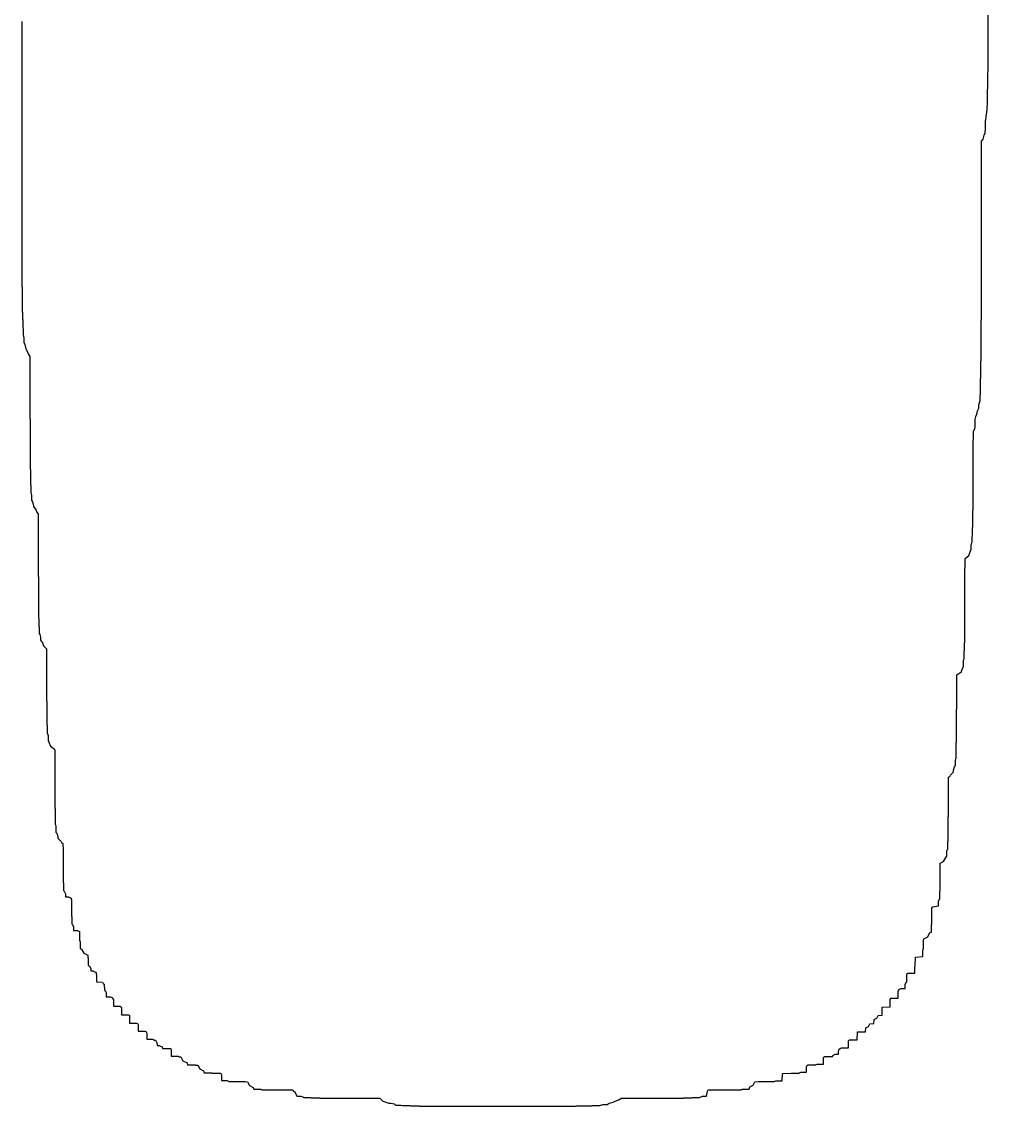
# Model space of a CAD drawing. Header units: metres. Extents: x 2 to 119, y 1 to 263.
# Drawn here: x 2 to 118.8, y 1 to 132 of the extents above; entities that cross this region are included whole.
import ezdxf

# ---------------------------------------------------------------- set-up
doc = ezdxf.new("R2010")
doc.units = ezdxf.units.M

msp = doc.modelspace()

# ---------------------------------------------------------------- linework, layer by layer
for p, q in [((118.806, 129), (118.806, 138)), ((2.0161, 131.016), (2.01602, 131)), ((2.01602, 131), (2.01602, 130)), ((2.01619, 132), (2.0161, 131.984)), ((2.0161, 131.984), (2.0161, 131.016)), ((2.01602, 130), (2.01613, 129.984)), ((2.01613, 129.984), (2.01613, 129.016)), ((2.01613, 129.016), (2.01625, 129)), ((2.01625, 129), (2.01625, 128)), ((118.804, 128.804), (118.806, 129)), ((118.804, 128.196), (118.804, 128.804)), ((2.01625, 128), (2.0163, 127.984)), ((2.0163, 127.984), (2.0163, 127.016)), ((118.779, 127), (118.79, 127.21)), ((118.79, 127.79), (118.801, 128)), ((118.79, 127.21), (118.79, 127.79)), ((118.801, 128), (118.804, 128.196)), ((2.0163, 127.016), (2.01636, 127)), ((2.01636, 127), (2.01646, 126.984)), ((2.01646, 126.984), (2.01646, 126.016)), ((2.01646, 126.016), (2.01657, 126)), ((2.01657, 126), (2.01646, 125.984)), ((2.01646, 125.984), (2.01646, 125.016)), ((118.762, 125.762), (118.779, 126)), ((118.762, 125.238), (118.762, 125.762)), ((118.779, 126), (118.779, 127)), ((2.01646, 125.016), (2.01636, 125)), ((2.01636, 125), (2.01645, 124.984)), ((2.01645, 124.984), (2.01645, 124.016)), ((118.742, 125), (118.762, 125.238)), ((118.742, 124), (118.742, 125)), ((2.01653, 124), (2.01639, 123.984)), ((2.01639, 123.984), (2.01639, 123.016)), ((2.01645, 124.016), (2.01653, 124)), ((118.69, 123), (118.718, 123.282)), ((118.718, 123.718), (118.742, 124)), ((118.718, 123.282), (118.718, 123.718)), ((2.01625, 123), (2.01624, 122)), ((2.01624, 122), (2.01639, 121.984)), ((2.01639, 123.016), (2.01625, 123)), ((2.01639, 121.984), (2.01639, 121.016)), ((118.656, 121.656), (118.69, 122)), ((118.69, 122), (118.69, 123)), ((2.01639, 121.016), (2.01653, 121)), ((2.01653, 121), (2.01653, 120)), ((118.557, 120.557), (118.656, 121.344)), ((118.557, 120.443), (118.557, 120.557)), ((118.656, 121.344), (118.656, 121.656)), ((2.01653, 120), (2.01656, 119.983)), ((2.01656, 119.983), (2.01656, 119.017)), ((118.483, 120), (118.557, 120.443)), ((118.483, 119), (118.483, 120)), ((2.01656, 119.017), (2.01659, 119)), ((2.01659, 119), (2.01657, 117)), ((118.18, 117.82), (118.3, 118.3)), ((118.3, 118.3), (118.414, 118.586)), ((118.414, 118.586), (118.483, 119)), ((2.01657, 117), (2.01665, 116.983)), ((2.01665, 116.983), (2.01665, 116.017)), ((117.989, 116.011), (117.996, 116.996)), ((117.996, 117.004), (118, 117.55)), ((117.996, 117), (117.996, 117.004)), ((117.996, 116.996), (117.996, 117)), ((118, 117.55), (118.18, 117.82)), ((2.01665, 116.017), (2.01672, 116)), ((2.01672, 116), (2.01691, 115.983)), ((2.01691, 115.983), (2.01691, 115.017)), ((117.989, 116), (117.989, 116.011)), ((117.989, 115.989), (117.989, 116)), ((117.989, 115.011), (117.989, 115.989)), ((2.01691, 115.017), (2.01707, 115)), ((2.017, 114.017), (2.01694, 114)), ((2.01694, 114), (2.01711, 113.983)), ((2.01707, 115), (2.017, 114.983)), ((2.017, 114.983), (2.017, 114.017)), ((2.01711, 113.983), (2.01711, 113.017)), ((117.989, 114.989), (117.989, 115.011)), ((117.989, 114.011), (117.989, 114.989)), ((117.989, 114), (117.989, 114.011)), ((117.989, 113.989), (117.989, 114)), ((117.989, 113.011), (117.989, 113.989)), ((2.01711, 113.017), (2.01727, 113)), ((2.01727, 113), (2.01738, 112.983)), ((2.01738, 112.983), (2.01738, 112.017)), ((117.988, 112.988), (117.989, 113.011)), ((117.988, 112.012), (117.988, 112.988)), ((2.01738, 112.017), (2.01747, 112)), ((2.01747, 112), (2.01886, 111.981)), ((2.01886, 111.981), (2.01886, 111.019)), ((117.988, 112), (117.988, 112.012)), ((117.988, 111), (117.988, 112)), ((2.01886, 111.019), (2.02046, 111)), ((2.02046, 111), (2.02283, 110.977)), ((2.02283, 110.977), (2.02283, 110.023)), ((2.02283, 110.023), (2.02583, 110)), ((117.988, 110.988), (117.988, 111)), ((117.988, 110.012), (117.988, 110.988)), ((117.988, 109.988), (117.988, 110.012)), ((2.02583, 110), (2.02609, 109.974)), ((2.02609, 109.974), (2.02609, 109.026)), ((2.02609, 109.026), (2.02635, 109)), ((2.02635, 109), (2.02676, 108.973)), ((2.02676, 108.973), (2.02676, 108.027)), ((117.988, 109.012), (117.988, 109.988)), ((117.988, 109), (117.988, 109.012)), ((117.988, 108.988), (117.988, 109)), ((117.988, 108.012), (117.988, 108.988)), ((2.02676, 108.027), (2.02719, 108)), ((2.02719, 108), (2.02745, 107.973)), ((2.02745, 107.973), (2.02745, 107.027)), ((117.988, 107.988), (117.988, 108.012)), ((117.988, 107.012), (117.988, 107.988)), ((2.02745, 107.027), (2.02802, 106.972)), ((2.02802, 106.972), (2.02802, 106.028)), ((117.988, 107), (117.988, 107.012)), ((117.988, 106.988), (117.988, 107)), ((117.988, 106.012), (117.988, 106.988)), ((2.02802, 106.028), (2.02832, 106)), ((2.02832, 106), (2.02931, 105.971)), ((2.02931, 105.971), (2.02931, 105.029)), ((2.02931, 105.029), (2.03038, 105)), ((2.03038, 105), (2.03078, 104.969)), ((2.03078, 104.969), (2.03078, 104.031)), ((117.983, 104.983), (117.985, 105)), ((117.983, 104.017), (117.983, 104.983)), ((117.985, 105), (117.986, 105.014)), ((117.986, 105.986), (117.988, 106)), ((117.986, 105.014), (117.986, 105.986)), ((117.988, 106), (117.988, 106.012)), ((2.03078, 104.031), (2.03117, 104)), ((2.03117, 104), (2.03427, 103.966)), ((2.03427, 103.966), (2.03427, 103.034)), ((117.98, 104), (117.983, 104.017)), ((117.98, 103.98), (117.98, 104)), ((117.98, 103.02), (117.98, 103.98)), ((2.03427, 103.034), (2.03806, 103)), ((2.03806, 103), (2.04205, 102.958)), ((2.04205, 102.958), (2.04205, 102.042)), ((117.979, 102.979), (117.98, 103)), ((117.979, 102.021), (117.979, 102.979)), ((117.98, 103), (117.98, 103.02)), ((2.04205, 102.042), (2.04697, 102)), ((2.04697, 102), (2.04843, 101.952)), ((2.04843, 101.952), (2.04843, 101.048)), ((2.04843, 101.048), (2.04999, 101)), ((2.04999, 101), (2.05254, 100.947)), ((2.05254, 100.947), (2.05254, 100.053)), ((117.978, 101), (117.979, 101.021)), ((117.978, 100.978), (117.978, 101)), ((117.978, 100.022), (117.978, 100.978)), ((117.979, 102), (117.979, 102.021)), ((117.979, 101.979), (117.979, 102)), ((117.979, 101.021), (117.979, 101.979)), ((2.05254, 100.053), (2.05849, 99.9415)), ((2.05849, 99.9415), (2.05849, 99.0585)), ((117.977, 99.9772), (117.978, 100)), ((117.977, 99.0228), (117.977, 99.9772)), ((117.978, 100), (117.978, 100.022)), ((2.05849, 99.0585), (2.062, 99)), ((2.062, 99), (2.06458, 98.9354)), ((2.06458, 98.9354), (2.06458, 98.0646)), ((117.976, 98.9756), (117.977, 99)), ((117.976, 98.0244), (117.976, 98.9756)), ((117.977, 99), (117.977, 99.0228)), ((2.06458, 98.0646), (2.06738, 98)), ((2.06738, 98), (2.07381, 97.9262)), ((2.07381, 97.9262), (2.07381, 97.0738)), ((2.07381, 97.0738), (2.08157, 97)), ((2.08157, 97), (2.10333, 96.8967)), ((117.963, 96.9632), (117.964, 97)), ((117.963, 96.0368), (117.963, 96.9632)), ((117.964, 97), (117.97, 97.0298)), ((117.97, 97.9702), (117.975, 98)), ((117.97, 97.0298), (117.97, 97.9702)), ((117.975, 98), (117.976, 98.0244)), ((2.10333, 96.8967), (2.10333, 96.1033)), ((2.10333, 96.1033), (2.1409, 96)), ((2.1409, 96), (2.155, 95.845)), ((2.155, 95.845), (2.155, 95.155)), ((117.961, 95.9613), (117.962, 96)), ((117.961, 95.0387), (117.961, 95.9613)), ((117.962, 96), (117.963, 96.0368)), ((2.155, 95.155), (2.19374, 94.8062)), ((2.19374, 94.8062), (2.19374, 94.1937)), ((117.959, 94.9587), (117.96, 95)), ((117.959, 94.0413), (117.959, 94.9587)), ((117.96, 95), (117.961, 95.0387)), ((2.19374, 94.1937), (2.22142, 94)), ((2.22142, 94), (2.28181, 93.7182)), ((2.28181, 93.7182), (2.28181, 93.2818)), ((2.28181, 93.2818), (2.3875, 93)), ((2.3875, 93), (2.50999, 92.51)), ((117.95, 92.95), (117.953, 93)), ((117.953, 93), (117.955, 93.0449)), ((117.955, 93.9551), (117.959, 94.0413)), ((117.955, 93.0449), (117.955, 93.9551)), ((2.50999, 92.51), (2.54999, 92.45)), ((2.54999, 92.45), (2.77499, 92)), ((2.77499, 92), (2.81999, 91.82)), ((2.81999, 91.82), (3, 91.55)), ((117.936, 91.9364), (117.947, 92)), ((117.936, 91.0636), (117.936, 91.9364)), ((117.947, 92), (117.95, 92.05)), ((117.95, 92.05), (117.95, 92.95)), ((3, 91.55), (3.00433, 91)), ((3.00433, 91), (3.00449, 90.9955)), ((3.00449, 90.9955), (3.01244, 90.0124)), ((117.916, 90.9156), (117.921, 91)), ((117.916, 90.0844), (117.916, 90.9156)), ((117.921, 91), (117.936, 91.0636)), ((3.01244, 90.0124), (3.01285, 90)), ((3.01285, 90), (3.013, 89.987)), ((3.013, 89.987), (3.013, 89.013)), ((117.89, 89), (117.9, 89.0998)), ((117.9, 89.9002), (117.909, 90)), ((117.9, 89.0998), (117.9, 89.9002)), ((117.909, 90), (117.916, 90.0844)), ((3.013, 89.013), (3.01317, 89)), ((3.01317, 89), (3.01323, 88.9868)), ((3.01323, 88.9868), (3.01323, 88.0132)), ((3.01323, 88.0132), (3.01331, 88)), ((3.01331, 88), (3.01343, 87.9866)), ((3.01343, 87.9866), (3.01343, 87.0134)), ((117.859, 87.8591), (117.871, 88)), ((117.859, 87.1409), (117.859, 87.8591)), ((117.871, 88), (117.881, 88.1189)), ((117.881, 88.8811), (117.89, 89)), ((117.881, 88.1189), (117.881, 88.8811)), ((3.01343, 87.0134), (3.01355, 87)), ((3.01355, 87), (3.01357, 86)), ((117.806, 86.8062), (117.845, 87)), ((117.806, 86.1937), (117.806, 86.8062)), ((117.845, 87), (117.859, 87.1409)), ((3.01357, 86), (3.01566, 85.9843)), ((3.01566, 85.9843), (3.01566, 85.0157)), ((117.483, 85), (117.656, 85.3444)), ((117.656, 85.6555), (117.742, 86)), ((117.656, 85.3444), (117.656, 85.6555)), ((117.742, 86), (117.806, 86.1937)), ((3.01566, 85.0157), (3.01851, 85)), ((3.01851, 85), (3.01994, 84.9801)), ((3.01994, 84.9801), (3.01994, 84.0199)), ((3.01994, 84.0199), (3.02161, 84)), ((3.02161, 84), (3.02205, 83.9779)), ((3.02205, 83.9779), (3.02205, 83.0221)), ((117.225, 84), (117.3, 84.3)), ((117.225, 83), (117.225, 84)), ((117.3, 84.3), (117.414, 84.5857)), ((117.414, 84.5857), (117.483, 85)), ((3.02205, 83.0221), (3.02299, 82.977)), ((3.02299, 82.977), (3.02299, 82.023)), ((116.996, 82.004), (117, 82.55)), ((117, 82.55), (117.18, 82.82)), ((117.18, 82.82), (117.225, 83)), ((3.02299, 82.023), (3.02348, 82)), ((3.02348, 82), (3.02695, 81.973)), ((3.02695, 81.973), (3.02695, 81.0269)), ((116.989, 81.0114), (116.996, 82)), ((116.996, 82), (116.996, 82.004)), ((3.02695, 81.0269), (3.03163, 81)), ((3.03163, 81), (3.03455, 80.9654)), ((3.03455, 80.9654), (3.03455, 80.0345)), ((3.03455, 80.0345), (3.03806, 80)), ((3.03806, 80), (3.03999, 79.96)), ((3.03999, 79.96), (3.03999, 79.04)), ((116.984, 79.984), (116.985, 80)), ((116.984, 79.016), (116.984, 79.984)), ((116.985, 80), (116.987, 80.0132)), ((116.987, 80.9868), (116.988, 81)), ((116.987, 80.0132), (116.987, 80.9868)), ((116.988, 81), (116.989, 81.0114)), ((3.03999, 79.04), (3.04213, 79)), ((3.04213, 79), (3.04784, 78.9521)), ((3.04784, 78.9521), (3.04784, 78.0479)), ((116.983, 79), (116.984, 79.016)), ((116.983, 78.983), (116.983, 79)), ((116.983, 78.017), (116.983, 78.983)), ((3.04784, 78.0479), (3.05534, 78)), ((3.05534, 78), (3.06738, 77.9326)), ((3.06738, 77.9326), (3.06738, 77.0674)), ((116.981, 77.9807), (116.983, 78)), ((116.981, 77.0193), (116.981, 77.9807)), ((116.983, 78), (116.983, 78.017)), ((3.06738, 77.0674), (3.08611, 77)), ((3.08611, 77), (3.09686, 76.9031)), ((3.09686, 76.9031), (3.09686, 76.0969)), ((3.09686, 76.0969), (3.1107, 76)), ((3.1107, 76), (3.13478, 75.8652)), ((116.97, 75.9704), (116.972, 76)), ((116.97, 75.0296), (116.97, 75.9704)), ((116.972, 76), (116.976, 76.0245)), ((116.976, 76.9755), (116.981, 77.0193)), ((116.976, 76.0245), (116.976, 76.9755)), ((3.13478, 75.8652), (3.13478, 75.1348)), ((3.13478, 75.1348), (3.17221, 75)), ((3.17221, 75), (3.22142, 74.7786)), ((3.22142, 74.7786), (3.22142, 74.2214)), ((116.967, 74.9667), (116.969, 75)), ((116.967, 74.0333), (116.967, 74.9667)), ((116.969, 75), (116.97, 75.0296)), ((3.22142, 74.2214), (3.31, 74)), ((3.31, 74), (3.44286, 73.5571)), ((3.44286, 73.5571), (3.44286, 73.4429)), ((3.44286, 73.4429), (3.77499, 73)), ((116.958, 73.9575), (116.964, 74)), ((116.958, 73.0425), (116.958, 73.9575)), ((116.964, 74), (116.967, 74.0333)), ((3.77499, 73), (3.81999, 72.82)), ((3.81999, 72.82), (4, 72.55)), ((4, 72.55), (4.00404, 72.0041)), ((116.94, 72), (116.944, 72.0556)), ((116.944, 72.9444), (116.948, 73)), ((116.944, 72.0556), (116.944, 72.9444)), ((116.948, 73), (116.958, 73.0425)), ((4.00404, 72.0041), (4.0042, 71.9958)), ((4.0042, 71.9958), (4.01166, 71.0117)), ((4.01166, 71.0117), (4.01186, 71)), ((4.01186, 71), (4.01218, 70.9878)), ((4.01218, 70.9878), (4.01218, 70.0122)), ((116.909, 70.9088), (116.926, 71)), ((116.909, 70.0912), (116.909, 70.9088)), ((116.926, 71), (116.934, 71.0663)), ((116.934, 71.9337), (116.94, 72)), ((116.934, 71.0663), (116.934, 71.9337)), ((4.01218, 70.0122), (4.01253, 70)), ((4.01253, 70), (4.01447, 69.9855)), ((4.01447, 69.9855), (4.01447, 69.0145)), ((116.845, 69.845), (116.881, 70)), ((116.845, 69.155), (116.845, 69.845)), ((116.881, 70), (116.909, 70.0912)), ((4.01447, 69.0145), (4.01714, 69)), ((4.01714, 69), (4.0174, 68.9826)), ((4.0174, 68.9826), (4.0174, 68.0174)), ((116.445, 67.5545), (116.718, 68.2818)), ((116.718, 68.7182), (116.779, 69)), ((116.718, 68.2818), (116.718, 68.7182)), ((116.779, 69), (116.845, 69.155)), ((4.0174, 68.0174), (4.01767, 68)), ((4.01767, 68), (4.01807, 67.9819)), ((4.01807, 67.9819), (4.01807, 67.0181)), ((4.01807, 67.0181), (4.01849, 67)), ((4.01849, 67), (4.01945, 66.9805)), ((4.01945, 66.9805), (4.01945, 66.0195)), ((115.989, 66.0114), (115.996, 66.9959)), ((115.996, 67.0038), (116, 67.1833)), ((115.996, 66.9959), (115.996, 67.0038)), ((116, 67.1833), (116.445, 67.5545)), ((4.01945, 66.0195), (4.02052, 66)), ((4.02052, 66), (4.02376, 65.9762)), ((4.02376, 65.9762), (4.02376, 65.0238)), ((115.988, 66), (115.989, 66.0114)), ((115.988, 65.9879), (115.988, 66)), ((115.988, 65.0121), (115.988, 65.9879)), ((4.02376, 65.0238), (4.02821, 65)), ((4.02821, 65), (4.02873, 64.9713)), ((4.02873, 64.9713), (4.02873, 64.0287)), ((115.988, 64.9876), (115.988, 65.0121)), ((115.988, 64.0124), (115.988, 64.9876)), ((4.02873, 64.0287), (4.02928, 64)), ((4.02928, 64), (4.03049, 63.9695)), ((4.03049, 63.9695), (4.03049, 63.0305)), ((4.03049, 63.0305), (4.03181, 63)), ((4.03181, 63), (4.03455, 62.9654)), ((4.03455, 62.9654), (4.03455, 62.0345)), ((115.98, 62.9795), (115.981, 63)), ((115.98, 62.0205), (115.98, 62.9795)), ((115.981, 63), (115.985, 63.0152)), ((115.985, 63.9848), (115.987, 64)), ((115.985, 63.0152), (115.985, 63.9848)), ((115.987, 64), (115.988, 64.0124)), ((4.03455, 62.0345), (4.0378, 62)), ((4.0378, 62), (4.04428, 61.9557)), ((4.04428, 61.9557), (4.04428, 61.0443)), ((115.977, 61.9773), (115.978, 62)), ((115.977, 61.0227), (115.977, 61.9773)), ((115.978, 62), (115.98, 62.0205)), ((4.04428, 61.0443), (4.05344, 61)), ((4.05344, 61), (4.05872, 60.9413)), ((4.05872, 60.9413), (4.05872, 60.0587)), ((115.974, 60.974), (115.976, 61)), ((115.974, 60.026), (115.974, 60.974)), ((115.976, 61), (115.977, 61.0227)), ((4.05872, 60.0587), (4.06516, 60)), ((4.06516, 60), (4.07599, 59.924)), ((4.07599, 59.924), (4.07599, 59.076)), ((4.07599, 59.076), (4.09117, 59)), ((4.09117, 59), (4.12917, 58.8708)), ((115.957, 58.9568), (115.959, 59)), ((115.957, 58.0432), (115.957, 58.9568)), ((115.959, 59), (115.966, 59.0339)), ((115.966, 59.9661), (115.971, 60)), ((115.966, 59.0339), (115.966, 59.9661)), ((115.971, 60), (115.974, 60.026)), ((4.12917, 58.8708), (4.12917, 58.1292)), ((4.12917, 58.1292), (4.22142, 58)), ((4.22142, 58), (4.31, 57.69)), ((4.31, 57.69), (4.31, 57.31)), ((115.95, 57.9504), (115.954, 58)), ((115.95, 57.0496), (115.95, 57.9504)), ((115.954, 58), (115.957, 58.0432)), ((4.31, 57.31), (4.51666, 57)), ((4.51666, 57), (4.6375, 56.6375)), ((4.6375, 56.6375), (5, 56.275)), ((115.932, 56.9318), (115.946, 57)), ((115.932, 56.0682), (115.932, 56.9318)), ((115.946, 57), (115.95, 57.0496)), ((5, 56.275), (5.0043, 56.0043)), ((5.0043, 56.0043), (5.00444, 56)), ((5.00444, 56), (5.0047, 55.9953)), ((5.0047, 55.9953), (5.01303, 55.013)), ((5.01303, 55.013), (5.01381, 55)), ((115.859, 55), (115.888, 55.1118)), ((115.888, 55.8881), (115.907, 56)), ((115.888, 55.1118), (115.888, 55.8881)), ((115.907, 56), (115.932, 56.0682)), ((5.01381, 55), (5.01401, 54.986)), ((5.01401, 54.986), (5.01401, 54.014)), ((5.01401, 54.014), (5.01422, 54)), ((5.01422, 54), (5.01535, 53.9846)), ((5.01535, 53.9846), (5.01535, 53.0154)), ((115.557, 53.5571), (115.818, 54.1823)), ((115.818, 54.8176), (115.859, 55)), ((115.818, 54.1823), (115.818, 54.8176)), ((5.01535, 53.0154), (5.01666, 53)), ((5.01666, 53), (5.01913, 52.9809)), ((5.01913, 52.9809), (5.01913, 52.0191)), ((114.996, 53.0037), (115, 53.11)), ((114.996, 53), (114.996, 53.0037)), ((114.996, 52.9961), (114.996, 53)), ((114.996, 52.0039), (114.996, 52.9961)), ((115, 53.11), (115.367, 53.3667)), ((115.367, 53.3667), (115.557, 53.4429)), ((115.557, 53.4429), (115.557, 53.5571)), ((5.01913, 52.0191), (5.02246, 52)), ((5.02246, 52), (5.02335, 51.9766)), ((5.02335, 51.9766), (5.02335, 51.0233)), ((114.988, 51.0117), (114.996, 51.9958)), ((114.996, 52), (114.996, 52.0039)), ((114.996, 51.9958), (114.996, 52)), ((5.02335, 51.0233), (5.02432, 51)), ((5.02432, 51), (5.02725, 50.9727)), ((5.02725, 50.9727), (5.02725, 50.0273)), ((5.02725, 50.0273), (5.03099, 50)), ((5.03099, 50), (5.03522, 49.9648)), ((5.03522, 49.9648), (5.03522, 49.0352)), ((114.983, 50), (114.986, 50.0144)), ((114.983, 49.9828), (114.983, 50)), ((114.983, 49.0172), (114.983, 49.9828)), ((114.986, 50.9856), (114.987, 51)), ((114.986, 50.0144), (114.986, 50.9856)), ((114.987, 51), (114.988, 51.0117)), ((5.03522, 49.0352), (5.04079, 49)), ((5.04079, 49), (5.04446, 48.9555)), ((5.04446, 48.9555), (5.04446, 48.0445)), ((114.98, 48.9797), (114.982, 49)), ((114.98, 48.0203), (114.98, 48.9797)), ((114.982, 49), (114.983, 49.0172)), ((5.04446, 48.0445), (5.04886, 48)), ((5.04886, 48), (5.06363, 47.9364)), ((5.06363, 47.9364), (5.06363, 47.0636)), ((114.973, 47.9732), (114.976, 48)), ((114.973, 47.0268), (114.973, 47.9732)), ((114.976, 48), (114.98, 48.0203)), ((5.06363, 47.0636), (5.09117, 47)), ((5.09117, 47), (5.11185, 46.8881)), ((5.11185, 46.8881), (5.11185, 46.1118)), ((5.11185, 46.1118), (5.14465, 46)), ((5.14465, 46), (5.19725, 45.8027)), ((114.956, 45.9557), (114.964, 46)), ((114.956, 45.0443), (114.956, 45.9557)), ((114.964, 46), (114.967, 46.033)), ((114.967, 46.967), (114.97, 47)), ((114.967, 46.033), (114.967, 46.967)), ((114.97, 47), (114.973, 47.0268)), ((5.19725, 45.8027), (5.19725, 45.1973)), ((5.19725, 45.1973), (5.31, 45)), ((5.31, 45), (5.50714, 44.5071)), ((114.935, 44.9354), (114.943, 45)), ((114.935, 44.0646), (114.935, 44.9354)), ((114.943, 45), (114.956, 45.0443)), ((5.50714, 44.5071), (6, 44.1375)), ((6, 44.1375), (6.00435, 44)), ((6.00435, 44), (6.00444, 43.9955)), ((6.00444, 43.9955), (6.01231, 43.0123)), ((114.909, 43.9088), (114.926, 44)), ((114.909, 43.0912), (114.909, 43.9088)), ((114.926, 44), (114.935, 44.0646)), ((6.01231, 43.0123), (6.01259, 43)), ((6.01259, 43), (6.01361, 42.9864)), ((6.01361, 42.9864), (6.01361, 42.0136)), ((6.01361, 42.0136), (6.01483, 42)), ((6.01483, 42), (6.01683, 41.9832)), ((6.01683, 41.9832), (6.01683, 41.0168)), ((114.602, 41.6019), (114.732, 42)), ((114.732, 42), (114.835, 42.165)), ((114.835, 42.835), (114.881, 43)), ((114.835, 42.165), (114.835, 42.835)), ((114.881, 43), (114.909, 43.0912)), ((6.01683, 41.0168), (6.01945, 41)), ((6.01945, 41), (6.01999, 40.98)), ((6.01999, 40.98), (6.01999, 40.02)), ((113.989, 40.0112), (114, 40.775)), ((114, 40.775), (114.15, 40.85)), ((114.15, 40.85), (114.225, 41)), ((114.225, 41), (114.602, 41.3981)), ((114.602, 41.3981), (114.602, 41.6019)), ((6.01999, 40.02), (6.02055, 40)), ((6.02055, 40), (6.02435, 39.9756)), ((6.02435, 39.9756), (6.02435, 39.0244)), ((113.988, 40), (113.989, 40.0112)), ((113.988, 39.9876), (113.988, 40)), ((113.988, 39.0124), (113.988, 39.9876)), ((6.02435, 39.0244), (6.02985, 39)), ((6.02985, 39), (6.03174, 38.9682)), ((6.03174, 38.9682), (6.03174, 38.0317)), ((6.03174, 38.0317), (6.03391, 38)), ((6.03391, 38), (6.03853, 37.9615)), ((113.982, 37.9819), (113.985, 38)), ((113.982, 37.0181), (113.982, 37.9819)), ((113.985, 38), (113.986, 38.0139)), ((113.986, 38.9861), (113.987, 39)), ((113.986, 38.0139), (113.986, 38.9861)), ((113.987, 39), (113.988, 39.0124)), ((6.03853, 37.9615), (6.03853, 37.0385)), ((6.03853, 37.0385), (6.04465, 37)), ((6.04465, 37), (6.05371, 36.9463)), ((6.05371, 36.9463), (6.05371, 36.0537)), ((113.976, 36.9762), (113.977, 37)), ((113.976, 36.0237), (113.976, 36.9762)), ((113.977, 37), (113.982, 37.0181)), ((6.05371, 36.0537), (6.06738, 36)), ((6.06738, 36), (6.07948, 35.9205)), ((6.07948, 35.9205), (6.07948, 35.0795)), ((113.97, 35.9704), (113.975, 36)), ((113.97, 35.0296), (113.97, 35.9704)), ((113.975, 36), (113.976, 36.0237)), ((6.07948, 35.0795), (6.09686, 35)), ((6.09686, 35), (6.1409, 34.8591)), ((6.1409, 34.8591), (6.1409, 34.1409)), ((6.1409, 34.1409), (6.25833, 34)), ((113.959, 34.959), (113.964, 35)), ((113.959, 34.0409), (113.959, 34.959)), ((113.964, 35), (113.97, 35.0296)), ((6.25833, 34), (6.3875, 33.6125)), ((6.3875, 33.6125), (6.3875, 33.3875)), ((6.3875, 33.3875), (6.77499, 33)), ((6.77499, 33), (6.84999, 32.85)), ((6.84999, 32.85), (7, 32.775)), ((7, 32.775), (7.01363, 32.0136)), ((113.905, 32.9054), (113.932, 33)), ((113.905, 32.0945), (113.905, 32.9054)), ((113.932, 33), (113.944, 33.0558)), ((113.944, 33.9441), (113.953, 34)), ((113.944, 33.0558), (113.944, 33.9441)), ((113.953, 34), (113.959, 34.0409)), ((7.01363, 32.0136), (7.01509, 32)), ((7.01509, 32), (7.0157, 31.9843)), ((7.0157, 31.9843), (7.0157, 31.0157)), ((113.779, 31.7786), (113.845, 32)), ((113.779, 31.2214), (113.779, 31.7786)), ((113.845, 32), (113.905, 32.0945)), ((7.0157, 31.0157), (7.01636, 31)), ((7.01636, 31), (7.02016, 30.9798)), ((7.02016, 30.9798), (7.02016, 30.0202)), ((112.989, 30), (113, 30.3875)), ((113, 30.3875), (113.408, 30.5917)), ((113.408, 30.5917), (113.613, 31)), ((113.613, 31), (113.779, 31.2214)), ((7.02016, 30.0202), (7.02626, 30)), ((7.02626, 30), (7.02931, 29.9707)), ((7.02931, 29.9707), (7.02931, 29.0293)), ((7.02931, 29.0293), (7.03317, 29)), ((7.03317, 29), (7.04097, 28.959)), ((7.04097, 28.959), (7.04097, 28.041)), ((112.982, 28.9818), (112.985, 29)), ((112.982, 28.0182), (112.982, 28.9818)), ((112.985, 29), (112.987, 29.0129)), ((112.987, 29.9871), (112.989, 30)), ((112.987, 29.0129), (112.987, 29.9871)), ((7.04097, 28.041), (7.05357, 28)), ((7.05357, 28), (7.07962, 27.9204)), ((7.07962, 27.9204), (7.07962, 27.0796)), ((112.971, 27.9709), (112.978, 28)), ((112.971, 27.029), (112.971, 27.9709)), ((112.978, 28), (112.982, 28.0182)), ((7.07962, 27.0796), (7.155, 27)), ((7.155, 27), (7.31, 26.69)), ((7.31, 26.69), (7.31, 26.31)), ((7.31, 26.31), (7.68999, 26.31)), ((7.68999, 26.31), (8, 26.155)), ((112.938, 26.938), (112.958, 27)), ((112.938, 26.062), (112.938, 26.938)), ((112.958, 27), (112.971, 27.029)), ((8, 26.155), (8.01212, 26.0121)), ((8.01212, 26.0121), (8.01308, 26)), ((8.01308, 26), (8.01582, 25.9842)), ((8.01582, 25.9842), (8.01582, 25.0158)), ((8.01582, 25.0158), (8.02, 25)), ((8.02, 25), (8.02606, 24.9739)), ((8.02606, 24.9739), (8.02606, 24.0261)), ((111.986, 24.0135), (111.995, 24.9951)), ((111.995, 24.9951), (111.996, 25)), ((111.996, 25.0035), (112, 25.0458)), ((111.996, 25), (111.996, 25.0035)), ((112, 25.0458), (112.11, 25.11)), ((112.11, 25.11), (112.779, 25.2214)), ((112.779, 25.7786), (112.881, 26)), ((112.779, 25.2214), (112.779, 25.7786)), ((112.881, 26), (112.938, 26.062)), ((8.02606, 24.0261), (8.03734, 24)), ((8.03734, 24), (8.05794, 23.942)), ((8.05794, 23.942), (8.05794, 23.0579)), ((111.976, 23.9763), (111.983, 24)), ((111.976, 23.0237), (111.976, 23.9763)), ((111.983, 24), (111.986, 24.0135)), ((8.05794, 23.0579), (8.12917, 23)), ((8.12917, 23), (8.25833, 22.7417)), ((8.25833, 22.7417), (8.25833, 22.2583)), ((111.934, 22.9341), (111.962, 23)), ((111.934, 22.0659), (111.934, 22.9341)), ((111.962, 23), (111.976, 23.0237)), ((8.25833, 22.2583), (8.74165, 22.2583)), ((8.74165, 22.2583), (9, 22.1292)), ((9, 22.1292), (9.01277, 22.0128)), ((9.01277, 22.0128), (9.01556, 22)), ((9.01556, 22), (9.02177, 21.9782)), ((9.02177, 21.9782), (9.02177, 21.0218)), ((9.02177, 21.0218), (9.03622, 21)), ((9.03622, 21), (9.06354, 20.9364)), ((110.976, 20.9759), (110.984, 21)), ((110.976, 20.0241), (110.976, 20.9759)), ((110.984, 21), (110.988, 21.0118)), ((110.988, 21.0118), (111, 21.2583)), ((111, 21.2583), (111.494, 21.5056)), ((111.494, 21.5056), (111.742, 22)), ((111.742, 22), (111.934, 22.0659)), ((9.06354, 20.9364), (9.06354, 20.0635)), ((9.06354, 20.0635), (9.25833, 20)), ((9.25833, 20), (9.50555, 19.5056)), ((110.897, 19.8967), (110.947, 20)), ((110.897, 19.1033), (110.897, 19.8967)), ((110.947, 20), (110.976, 20.0241)), ((9.50555, 19.5056), (10, 19.2583)), ((10, 19.2583), (10.016, 19.016)), ((10.016, 19.016), (10.0247, 19)), ((10.0247, 19), (10.0438, 18.9562)), ((10.0438, 18.9562), (10.0438, 18.0438)), ((109.981, 18.019), (109.993, 18.9931)), ((109.993, 18.9931), (109.996, 19)), ((109.996, 19), (109.997, 19.0033)), ((109.997, 19.0033), (110, 19.0196)), ((110, 19.0196), (110.042, 19.0423)), ((110.042, 19.0423), (110.897, 19.1033)), ((10.0438, 18.0438), (10.1937, 18)), ((10.1937, 18), (10.3875, 17.6125)), ((10.3875, 17.6125), (10.3875, 17.3875)), ((10.3875, 17.3875), (10.6125, 17.3875)), ((10.6125, 17.3875), (11, 17.1937)), ((11, 17.1937), (11.0164, 17.0164)), ((108.991, 17.0094), (109, 17.0446)), ((109, 17.0446), (109.089, 17.0891)), ((109.089, 17.0891), (109.911, 17.0891)), ((109.911, 17.9109), (109.955, 18)), ((109.911, 17.0891), (109.911, 17.9109)), ((109.955, 18), (109.981, 18.019)), ((11.0164, 17.0164), (11.0318, 17)), ((11.0318, 17), (11.0611, 16.9389)), ((11.0611, 16.9389), (11.0611, 16.0611)), ((11.0611, 16.0611), (11.775, 16)), ((11.775, 16), (11.85, 15.85)), ((11.85, 15.85), (12, 15.775)), ((12, 15.775), (12.0251, 15.0251)), ((108.742, 15.7417), (108.871, 16)), ((108.742, 15.2583), (108.742, 15.7417)), ((108.871, 16), (108.976, 16.0244)), ((108.976, 16.9756), (108.987, 17)), ((108.976, 16.0244), (108.976, 16.9756)), ((108.987, 17), (108.991, 17.0094)), ((12.0251, 15.0251), (12.1212, 15)), ((12.1212, 15), (12.2424, 14.7576)), ((12.2424, 14.7576), (12.2424, 14.2424)), ((107.928, 14.9279), (107.964, 15)), ((107.928, 14.0721), (107.928, 14.9279)), ((107.964, 15), (107.986, 15.0137)), ((107.986, 15.0137), (108, 15.1292)), ((108, 15.1292), (108.258, 15.2583)), ((108.258, 15.2583), (108.742, 15.2583)), ((12.2424, 14.2424), (12.7576, 14.2424)), ((12.7576, 14.2424), (13, 14.1212)), ((13, 14.1212), (13.0156, 14.0156)), ((13.0156, 14.0156), (13.0489, 14)), ((13.0489, 14), (13.0977, 13.9023)), ((13.0977, 13.9023), (13.0977, 13.0977)), ((13.0977, 13.0977), (13.9023, 13.0977)), ((13.9023, 13.0977), (14, 13.0489)), ((106.964, 13.9642), (106.982, 14)), ((106.964, 13.0357), (106.964, 13.9642)), ((106.982, 14), (106.99, 14.0098)), ((106.99, 14.0098), (107, 14.036)), ((107, 14.036), (107.072, 14.0721)), ((107.072, 14.0721), (107.928, 14.0721)), ((14, 13.0489), (14.0119, 13.0119)), ((14.0119, 13.0119), (14.0292, 13)), ((14.0292, 13), (14.0585, 12.9415)), ((14.0585, 12.9415), (14.0585, 12.0585)), ((14.0585, 12.0585), (14.9415, 12.0585)), ((14.9415, 12.0585), (15, 12.0292)), ((15, 12.0292), (15.0105, 12.0105)), ((15.0105, 12.0105), (15.0267, 12)), ((15.0267, 12), (15.0534, 11.9465)), ((15.0534, 11.9465), (15.0534, 11.0534)), ((105.322, 11.6778), (105.483, 12)), ((105.483, 12), (105.974, 12.0257)), ((105.974, 12.0257), (105.991, 12.9906)), ((105.991, 12.9906), (105.995, 13)), ((105.995, 13), (105.997, 13.0028)), ((105.997, 13.0028), (106, 13.0065)), ((106, 13.0065), (106.013, 13.0133)), ((106.013, 13.0133), (106.964, 13.0357)), ((15.0534, 11.0534), (15.9465, 11.0534)), ((15.9465, 11.0534), (16, 11.0267)), ((16, 11.0267), (16.0108, 11.0108)), ((16.0108, 11.0108), (16.0419, 11)), ((16.0419, 11), (16.0838, 10.9162)), ((16.0838, 10.9162), (16.0838, 10.0838)), ((103.975, 10.0253), (104, 10.5167)), ((104, 10.5167), (104.322, 10.6778)), ((104.322, 10.6778), (104.483, 11)), ((104.483, 11), (104.977, 11.023)), ((104.977, 11.023), (105, 11.5167)), ((105, 11.5167), (105.322, 11.6778)), ((16.0838, 10.0838), (16.9162, 10.0838)), ((16.9162, 10.0838), (17, 10.0419)), ((17, 10.0419), (17.0123, 10.0123)), ((17.0123, 10.0123), (17.068, 10)), ((17.068, 10), (17.136, 9.86395)), ((17.136, 9.86395), (17.136, 9.13603)), ((102.964, 9.03574), (102.987, 9.98669)), ((102.987, 9.98669), (102.993, 10)), ((102.993, 10), (102.997, 10.0028)), ((102.997, 10.0028), (103, 10.0047)), ((103, 10.0047), (103.009, 10.0093)), ((103.009, 10.0093), (103.975, 10.0253)), ((17.136, 9.13603), (17.864, 9.13603)), ((17.864, 9.13603), (18, 9.06801)), ((18, 9.06801), (18.0158, 9.01579)), ((18.0158, 9.01579), (18.1937, 9)), ((18.1937, 9), (18.3875, 8.61249)), ((18.3875, 8.61249), (18.3875, 8.3875)), ((18.3875, 8.3875), (18.6125, 8.3875)), ((18.6125, 8.3875), (19, 8.19374)), ((19, 8.19374), (19.0247, 8.02467)), ((19.0247, 8.02467), (19.9753, 8.02467)), ((19.9753, 8.02467), (20, 8.01317)), ((20, 8.01317), (20.0085, 8.0085)), ((20.0085, 8.0085), (20.0317, 8)), ((20.0317, 8), (20.0634, 7.93663)), ((20.0634, 7.93663), (20.0634, 7.06335)), ((100.69, 7.68999), (100.845, 8)), ((100.845, 8), (100.987, 8.01315)), ((100.987, 8.01315), (101, 8.0378)), ((101, 8.0378), (101.076, 8.07561)), ((101.076, 8.07561), (101.924, 8.07561)), ((101.924, 8.92438), (101.962, 9)), ((101.924, 8.07561), (101.924, 8.92438)), ((101.962, 9), (101.99, 9.00957)), ((101.99, 9.00957), (102, 9.01808)), ((102, 9.01808), (102.036, 9.03574)), ((102.036, 9.03574), (102.964, 9.03574)), ((20.0634, 7.06335), (20.9366, 7.06335)), ((20.9366, 7.06335), (21, 7.03168)), ((21, 7.03168), (21.0131, 7.01306)), ((21.0131, 7.01306), (21.2583, 7)), ((21.2583, 7), (21.5056, 6.50555)), ((98.8808, 6.88077), (98.9404, 7)), ((98.8808, 6.11922), (98.8808, 6.88077)), ((98.9404, 7), (98.9908, 7.0092)), ((98.9908, 7.0092), (99, 7.01427)), ((99, 7.01427), (99.0261, 7.02612)), ((99.0261, 7.02612), (99.9739, 7.02612)), ((99.9739, 7.02612), (100, 7.155)), ((100, 7.155), (100.31, 7.31)), ((100.31, 7.31), (100.69, 7.31)), ((100.69, 7.31), (100.69, 7.68999)), ((21.5056, 6.50555), (22, 6.25833)), ((22, 6.25833), (22.0392, 6.03923)), ((22.0392, 6.03923), (22.9608, 6.03923)), ((22.9608, 6.03923), (23, 6.02122)), ((23, 6.02122), (23.0112, 6.01118)), ((23.0112, 6.01118), (23.31, 6)), ((23.31, 6), (23.54, 5.53999)), ((23.54, 5.53999), (24, 5.31)), ((24, 5.31), (24.0502, 5.05022)), ((96.8368, 5.83684), (96.9184, 6)), ((96.8368, 5.16315), (96.8368, 5.83684)), ((96.9184, 6), (96.9909, 6.00912)), ((96.9909, 6.00912), (97, 6.01306)), ((97, 6.01306), (97.0214, 6.02142)), ((97.0214, 6.02142), (97.9786, 6.02142)), ((97.9786, 6.02142), (98, 6.0596)), ((98, 6.0596), (98.1192, 6.11922)), ((98.1192, 6.11922), (98.8808, 6.11922)), ((24.0502, 5.05022), (24.9498, 5.05022)), ((24.9498, 5.05022), (25, 5.02733)), ((25, 5.02733), (25.0142, 5.01424)), ((25.0142, 5.01424), (25.9857, 5.01424)), ((25.9857, 5.01424), (26, 5.00963)), ((26, 5.00963), (26.008, 5.00801)), ((26.008, 5.00801), (26.0775, 5)), ((26.0775, 5), (26.155, 4.84499)), ((26.155, 4.84499), (26.155, 4.155)), ((26.155, 4.155), (26.845, 4.155)), ((26.845, 4.155), (27, 4.0775)), ((27, 4.0775), (27.0327, 4.03271)), ((27.0327, 4.03271), (27.9673, 4.03271)), ((27.9673, 4.03271), (28, 4.02074)), ((28, 4.02074), (28.0141, 4.01405)), ((28.0141, 4.01405), (28.9859, 4.01405)), ((28.9859, 4.01405), (29.0085, 4.00853)), ((29.0085, 4.00853), (29.31, 4)), ((29.31, 4), (29.54, 3.53999)), ((90.4083, 3.59166), (90.6125, 4)), ((90.6125, 4), (90.9915, 4.00847)), ((90.9915, 4.00847), (91, 4.01077)), ((91, 4.01077), (91.0142, 4.01416)), ((91.0142, 4.01416), (91.9858, 4.01416)), ((91.9858, 4.01416), (92, 4.02068)), ((92, 4.02068), (92.0307, 4.0307)), ((92.0307, 4.0307), (92.9693, 4.0307)), ((92.9693, 4.0307), (93, 4.0596)), ((93, 4.0596), (93.1148, 4.11481)), ((93.1148, 4.11481), (93.8852, 4.11481)), ((93.8852, 4.11481), (93.9522, 4.95216)), ((93.9522, 4.95216), (93.978, 5)), ((93.978, 5), (93.9974, 5.00264)), ((93.9974, 5.00264), (94, 5.00293)), ((94, 5.00293), (94.0041, 5.00412)), ((94.0041, 5.00412), (94.9886, 5.01143)), ((94.9886, 5.01143), (95, 5.01891)), ((95, 5.01891), (95.0307, 5.0307)), ((95.0307, 5.0307), (95.9693, 5.0307)), ((95.9693, 5.0307), (96, 5.08157)), ((96, 5.08157), (96.1631, 5.16315)), ((96.1631, 5.16315), (96.8368, 5.16315)), ((29.54, 3.53999), (30, 3.31)), ((30, 3.31), (30.0838, 3.08377)), ((30.0838, 3.08377), (30.9162, 3.08377)), ((30.9162, 3.08377), (31, 3.04843)), ((31, 3.04843), (31.0302, 3.03017)), ((31.0302, 3.03017), (31.9698, 3.03017)), ((31.9698, 3.03017), (32, 3.02191)), ((32, 3.02191), (32.0166, 3.0166)), ((32.0166, 3.0166), (32.9834, 3.0166)), ((32.9834, 3.0166), (33, 3.01337)), ((33, 3.01337), (33.0102, 3.01018)), ((33.0102, 3.01018), (33.9898, 3.01018)), ((33.9898, 3.01018), (34, 3.00822)), ((34, 3.00822), (34.0078, 3.00784)), ((34.0078, 3.00784), (34.775, 3)), ((34.775, 3), (34.85, 2.84999)), ((34.85, 2.84999), (35, 2.77499)), ((35, 2.77499), (35.2583, 2.25833)), ((84.7417, 2.25833), (84.8625, 2.86249)), ((84.8625, 2.86249), (84.945, 3)), ((84.945, 3), (85, 3.00272)), ((85, 3.00272), (85.0028, 3.00282)), ((85.0028, 3.00282), (85.9921, 3.0079)), ((85.9921, 3.0079), (86, 3.00826)), ((86, 3.00826), (86.0106, 3.0106)), ((86.0106, 3.0106), (86.9894, 3.0106)), ((86.9894, 3.0106), (87, 3.01482)), ((87, 3.01482), (87.0183, 3.01831)), ((87.0183, 3.01831), (87.9817, 3.01831)), ((87.9817, 3.01831), (88, 3.02397)), ((88, 3.02397), (88.0338, 3.03384)), ((88.0338, 3.03384), (88.9661, 3.03384)), ((88.9661, 3.03384), (89, 3.05756)), ((89, 3.05756), (89.1002, 3.10022)), ((89.1002, 3.10022), (89.8998, 3.10022)), ((89.8998, 3.10022), (90, 3.3875)), ((90, 3.3875), (90.4083, 3.59166)), ((35.2583, 2.25833), (35.7417, 2.25833)), ((35.7417, 2.25833), (36, 2.155)), ((36, 2.155), (36.0795, 2.07948)), ((36.0795, 2.07948), (36.9205, 2.07948)), ((36.9205, 2.07948), (37, 2.05344)), ((37, 2.05344), (37.0431, 2.04309)), ((37.0431, 2.04309), (37.9569, 2.04309)), ((37.9569, 2.04309), (38, 2.0361)), ((38, 2.0361), (38.0282, 2.02821)), ((38.0282, 2.02821), (38.9718, 2.02821)), ((38.9718, 2.02821), (39, 2.02315)), ((39, 2.02315), (39.0214, 2.02139)), ((39.0214, 2.02139), (39.9786, 2.02139)), ((39.9786, 2.02139), (40, 2.01988)), ((40, 2.01988), (40.0175, 2.01752)), ((40.0175, 2.01752), (40.9825, 2.01752)), ((40.9825, 2.01752), (41, 2.01566)), ((41, 2.01566), (41.0133, 2.01331)), ((41.0133, 2.01331), (41.9867, 2.01331)), ((41.9867, 2.01331), (42, 2.01157)), ((42, 2.01157), (42.0114, 2.01137)), ((42.0114, 2.01137), (42.9886, 2.01137)), ((42.9886, 2.01137), (43, 2.01118)), ((43, 2.01118), (43.01, 2.01001)), ((43.01, 2.01001), (43.99, 2.01001)), ((43.99, 2.01001), (44, 2.00906)), ((44, 2.00906), (44.0078, 2.00781)), ((44.0078, 2.00781), (44.9972, 2.00279)), ((44.9972, 2.00279), (45, 2.00246)), ((45, 2.00246), (45.275, 2)), ((45.275, 2), (45.6375, 1.6375)), ((45.6375, 1.6375), (46.3875, 1.3875)), ((46.3875, 1.3875), (46.6125, 1.3875)), ((46.6125, 1.3875), (47, 1.31)), ((47, 1.31), (47.1823, 1.18234)), ((72.7615, 1.23845), (73, 1.3875)), ((73, 1.3875), (73.49, 1.50999)), ((73.49, 1.50999), (73.55, 1.54999)), ((73.55, 1.54999), (74, 1.77499)), ((74, 1.77499), (74.18, 1.81999)), ((74.18, 1.81999), (74.45, 2)), ((74.45, 2), (75, 2.00246)), ((75, 2.00246), (75.0028, 2.00279)), ((75.0028, 2.00279), (75.9922, 2.00778)), ((75.9922, 2.00778), (76, 2.00896)), ((76, 2.00896), (76.0099, 2.00993)), ((76.0099, 2.00993), (76.9901, 2.00993)), ((76.9901, 2.00993), (77, 2.01115)), ((77, 2.01115), (77.0113, 2.01128)), ((77.0113, 2.01128), (77.9887, 2.01128)), ((77.9887, 2.01128), (78, 2.0114)), ((78, 2.0114), (78.0121, 2.01213)), ((78.0121, 2.01213), (78.9879, 2.01213)), ((78.9879, 2.01213), (79, 2.01295)), ((79, 2.01295), (79.0155, 2.01544)), ((79.0155, 2.01544), (79.9845, 2.01544)), ((79.9845, 2.01544), (80, 2.01915)), ((80, 2.01915), (80.0203, 2.02026)), ((80.0203, 2.02026), (80.9797, 2.02026)), ((80.9797, 2.02026), (81, 2.02151)), ((81, 2.02151), (81.0258, 2.02583)), ((81.0258, 2.02583), (81.9742, 2.02583)), ((81.9742, 2.02583), (82, 2.03229)), ((82, 2.03229), (82.0383, 2.03827)), ((82.0383, 2.03827), (82.9617, 2.03827)), ((82.9617, 2.03827), (83, 2.04697)), ((83, 2.04697), (83.0704, 2.07045)), ((83.0704, 2.07045), (83.9295, 2.07045)), ((83.9295, 2.07045), (84, 2.1409)), ((84, 2.1409), (84.2583, 2.25833)), ((84.2583, 2.25833), (84.7417, 2.25833)), ((47.1823, 1.18234), (47.8176, 1.18234)), ((47.8176, 1.18234), (48, 1.12917)), ((48, 1.12917), (48.1036, 1.10358)), ((48.1036, 1.10358), (48.8964, 1.10358)), ((48.8964, 1.10358), (49, 1.08646)), ((49, 1.08646), (49.0757, 1.07573)), ((49.0757, 1.07573), (49.9243, 1.07573)), ((49.9243, 1.07573), (50, 1.06738)), ((50, 1.06738), (50.062, 1.062)), ((50.062, 1.062), (50.938, 1.062)), ((50.938, 1.062), (51, 1.0574)), ((51, 1.0574), (51.0479, 1.0479)), ((51.0479, 1.0479), (51.9521, 1.0479)), ((51.9521, 1.0479), (52, 1.04109)), ((52, 1.04109), (52.0366, 1.03659)), ((52.0366, 1.03659), (52.9634, 1.03659)), ((52.9634, 1.03659), (53, 1.03297)), ((53, 1.03297), (53.0313, 1.03131)), ((53.0313, 1.03131), (53.9687, 1.03131)), ((53.9687, 1.03131), (54, 1.0298)), ((54, 1.0298), (54.0287, 1.0287)), ((54.0287, 1.0287), (54.9713, 1.0287)), ((54.9713, 1.0287), (55, 1.02766)), ((55, 1.02766), (55.0272, 1.02719)), ((55.0272, 1.02719), (55.9728, 1.02719)), ((55.9728, 1.02719), (56, 1.02672)), ((56, 1.02672), (56.0265, 1.02649)), ((56.0265, 1.02649), (56.9735, 1.02649)), ((56.9735, 1.02649), (57.026, 1.02605)), ((57.026, 1.02605), (57.9739, 1.02605)), ((57.9739, 1.02605), (58, 1.02583)), ((58, 1.02583), (61, 1.02583)), ((61, 1.02583), (61.026, 1.02605)), ((61.026, 1.02605), (61.9739, 1.02605)), ((61.9739, 1.02605), (62, 1.02626)), ((62, 1.02626), (62.0267, 1.02672)), ((62.0267, 1.02672), (62.9733, 1.02672)), ((62.9733, 1.02672), (63, 1.02719)), ((63, 1.02719), (63.0274, 1.02742)), ((63.0274, 1.02742), (63.9726, 1.02742)), ((63.9726, 1.02742), (64, 1.02766)), ((64, 1.02766), (64.0284, 1.02843)), ((64.0284, 1.02843), (64.9716, 1.02843)), ((64.9716, 1.02843), (65, 1.02924)), ((65, 1.02924), (65.0307, 1.03069)), ((65.0307, 1.03069), (65.9693, 1.03069)), ((65.9693, 1.03069), (66.0341, 1.03406)), ((66.0341, 1.03406), (66.9659, 1.03406)), ((66.9659, 1.03406), (67, 1.03604)), ((67, 1.03604), (67.0425, 1.04247)), ((67.0425, 1.04247), (67.9575, 1.04247)), ((67.9575, 1.04247), (68, 1.05167)), ((68, 1.05167), (68.0564, 1.05635)), ((68.0564, 1.05635), (68.9436, 1.05635)), ((68.9436, 1.05635), (69.0689, 1.06888)), ((69.0689, 1.06888), (69.9311, 1.06888)), ((69.9311, 1.06888), (70, 1.0775)), ((70, 1.0775), (70.0912, 1.09117)), ((70.0912, 1.09117), (70.9088, 1.09117)), ((70.9088, 1.09117), (71, 1.1107)), ((71, 1.1107), (71.1348, 1.13478)), ((71.1348, 1.13478), (71.8652, 1.13478)), ((71.8652, 1.13478), (72.2385, 1.23845)), ((72.2385, 1.23845), (72.7615, 1.23845))]:
    msp.add_line(p, q)

doc.saveas('drawing.dxf')
